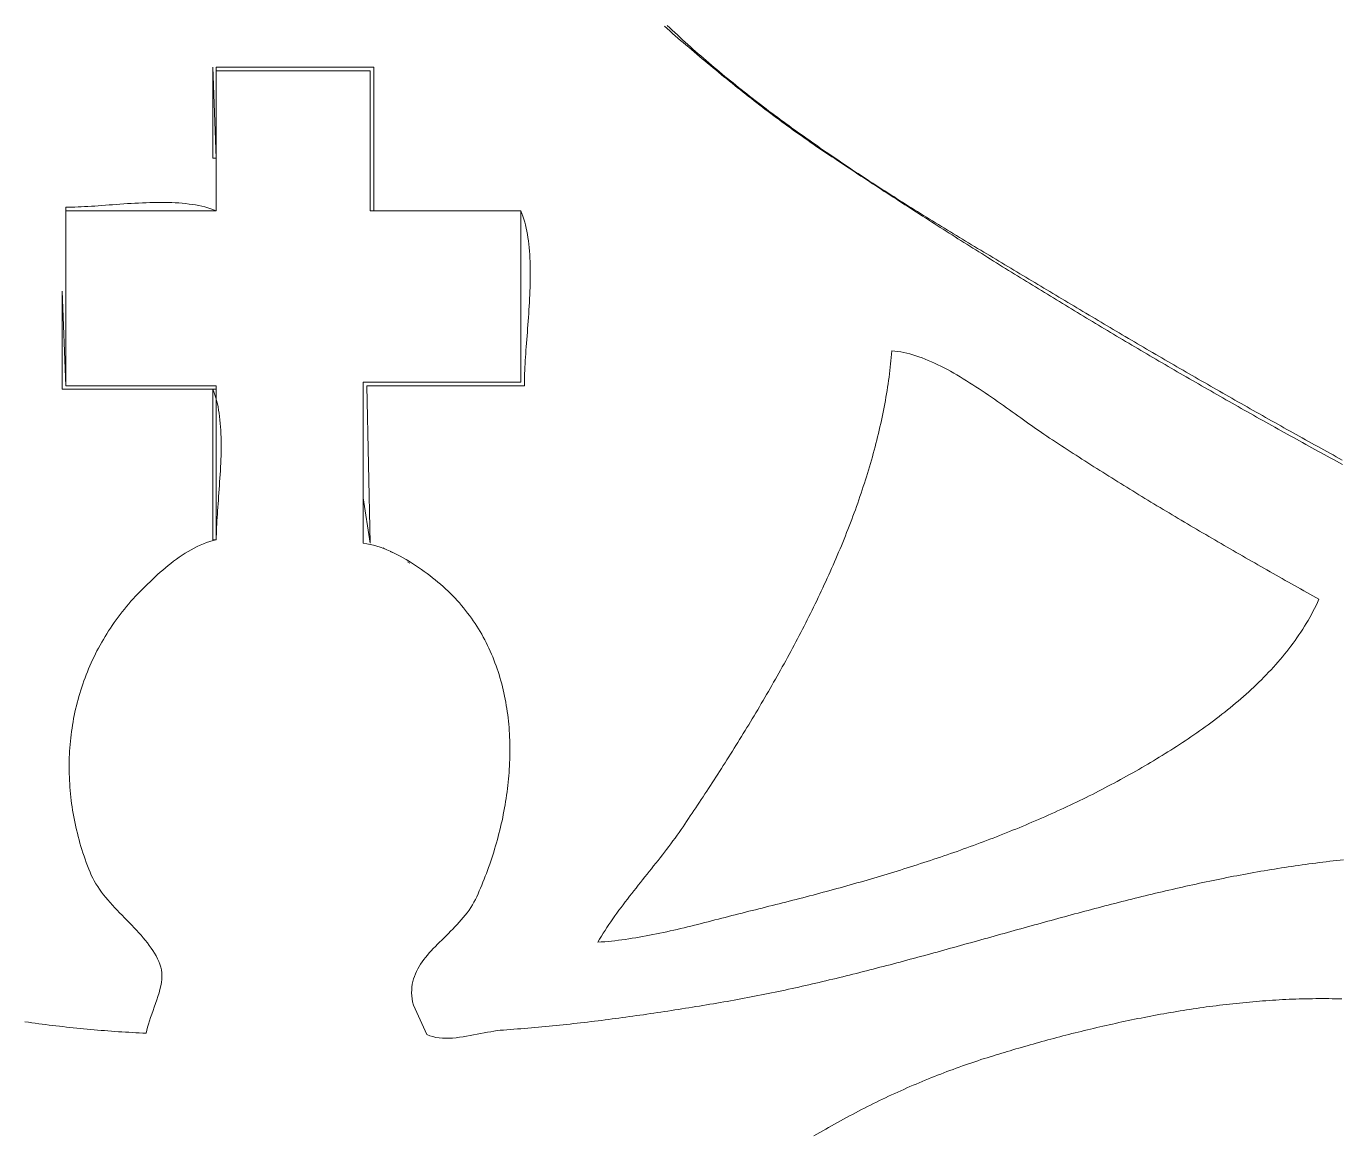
# Model space of a CAD drawing. Header units: inches. Extents: x 5.7 to 37.7, y 3.3 to 21.3.
# Drawn here: x 29.596 to 30.248, y 16.236 to 16.786 of the extents above; entities that cross this region are included whole.
import ezdxf

# ---------------------------------------------------------------- set-up
doc = ezdxf.new("R2010")
doc.units = ezdxf.units.IN
doc.header["$MEASUREMENT"] = 0
doc.layers.add('LASER BLACK', color=7, linetype='Continuous', lineweight=0, true_color=0x000000)

msp = doc.modelspace()

# ---------------------------------------------------------------- linework, layer by layer
at = {"layer": 'LASER BLACK', "linetype": 'Continuous'}
msp.add_line((29.78762, 16.30021), (29.79431, 16.28564), dxfattribs=at)
at = {"layer": 'LASER BLACK'}
for points in [[(29.91205, 16.78557), (29.91339, 16.7844), (29.91473, 16.78324), (29.91608, 16.78208), (29.91742, 16.78092), (29.91876, 16.77976), (29.9201, 16.77861), (29.92143, 16.77746), (29.92277, 16.77632), (29.92411, 16.77517), (29.92545, 16.77404), (29.92679, 16.7729), (29.92813, 16.77176), (29.92947, 16.77063), (29.93082, 16.76951), (29.93216, 16.76838), (29.9335, 16.76726), (29.93485, 16.76614), (29.93619, 16.76502), (29.93754, 16.76391), (29.93888, 16.7628), (29.94023, 16.7617), (29.94158, 16.76059), (29.94294, 16.75949), (29.94429, 16.75839), (29.94564, 16.7573), (29.947, 16.75621), (29.94836, 16.75512), (29.94972, 16.75403), (29.95109, 16.75295), (29.95245, 16.75187), (29.95382, 16.75079), (29.95519, 16.74972), (29.95657, 16.74865), (29.95794, 16.74758), (29.95932, 16.74651), (29.96071, 16.74545), (29.96209, 16.74439), (29.96348, 16.74334), (29.96488, 16.74229), (29.96627, 16.74124), (29.96767, 16.74019), (29.96908, 16.73915), (29.97048, 16.7381), (29.97189, 16.73707), (29.97331, 16.73603), (29.97473, 16.735), (29.97615, 16.73397), (29.97758, 16.73295), (29.97901, 16.73192), (29.98045, 16.7309), (29.98189, 16.72989), (29.98334, 16.72888), (29.98479, 16.72786), (29.98625, 16.72686), (29.98771, 16.72585), (29.98917, 16.72485), (29.99065, 16.72385), (29.99212, 16.72286), (29.99361, 16.72187), (29.99505, 16.72091), (29.99649, 16.71995), (29.99793, 16.71899), (29.99937, 16.71803), (30.00082, 16.71707), (30.00226, 16.71612), (30.00371, 16.71516), (30.00515, 16.71421), (30.0066, 16.71325), (30.00804, 16.7123), (30.00949, 16.71134), (30.01094, 16.71039), (30.01239, 16.70944), (30.01384, 16.70849), (30.01529, 16.70754), (30.01674, 16.70659), (30.01819, 16.70564), (30.01964, 16.70469), (30.02109, 16.70374), (30.02255, 16.70279), (30.024, 16.70185), (30.02545, 16.7009), (30.02691, 16.69996), (30.02836, 16.69901), (30.02982, 16.69807), (30.03128, 16.69712), (30.03274, 16.69618), (30.03419, 16.69524), (30.03565, 16.6943), (30.03711, 16.69336), (30.03857, 16.69242), (30.04003, 16.69148), (30.04149, 16.69054), (30.04296, 16.6896), (30.04442, 16.68867), (30.04588, 16.68773), (30.04735, 16.68679), (30.04881, 16.68586), (30.05028, 16.68492), (30.05174, 16.68399), (30.05321, 16.68306), (30.05467, 16.68213), (30.05614, 16.68119), (30.05761, 16.68026), (30.05908, 16.67933), (30.06055, 16.6784), (30.06202, 16.67748), (30.06349, 16.67655), (30.06496, 16.67562), (30.06643, 16.67469), (30.0679, 16.67377), (30.06938, 16.67284), (30.07085, 16.67192), (30.07232, 16.671), (30.0738, 16.67007), (30.07527, 16.66915), (30.07675, 16.66823), (30.07822, 16.66731), (30.0797, 16.66639), (30.08118, 16.66547), (30.08266, 16.66455), (30.08414, 16.66363), (30.08561, 16.66272), (30.08709, 16.6618), (30.08857, 16.66088), (30.09006, 16.65997), (30.09154, 16.65906), (30.09302, 16.65814), (30.0945, 16.65723), (30.09598, 16.65632), (30.09747, 16.65541), (30.09895, 16.6545), (30.10044, 16.65359), (30.10192, 16.65268), (30.10341, 16.65177), (30.10489, 16.65086), (30.10638, 16.64996), (30.10787, 16.64905), (30.10936, 16.64814), (30.11084, 16.64724), (30.11233, 16.64634), (30.11382, 16.64543), (30.11531, 16.64453), (30.1168, 16.64363), (30.11829, 16.64273), (30.11979, 16.64183), (30.12128, 16.64093), (30.12277, 16.64003), (30.12426, 16.63913), (30.12576, 16.63824), (30.12725, 16.63734), (30.12875, 16.63645), (30.13024, 16.63555), (30.13174, 16.63466), (30.13323, 16.63377), (30.13473, 16.63287), (30.13623, 16.63198), (30.13772, 16.63109), (30.13922, 16.6302), (30.14072, 16.62931), (30.14222, 16.62843), (30.14372, 16.62754), (30.14522, 16.62665), (30.14672, 16.62577), (30.14822, 16.62488), (30.14972, 16.624), (30.15123, 16.62311), (30.15273, 16.62223), (30.15423, 16.62135), (30.15574, 16.62047), (30.15724, 16.61959), (30.15874, 16.61871), (30.16025, 16.61783), (30.16175, 16.61695), (30.16326, 16.61607), (30.16477, 16.6152), (30.16627, 16.61432), (30.16778, 16.61345), (30.16929, 16.61257), (30.1708, 16.6117), (30.17231, 16.61083), (30.17381, 16.60996), (30.17532, 16.60909), (30.17683, 16.60822), (30.17834, 16.60735), (30.17986, 16.60648), (30.18137, 16.60561), (30.18288, 16.60475), (30.18439, 16.60388), (30.1859, 16.60302), (30.18742, 16.60215), (30.18893, 16.60129), (30.19045, 16.60043), (30.19196, 16.59956), (30.19347, 16.5987), (30.19499, 16.59784), (30.19651, 16.59698), (30.19802, 16.59613), (30.19954, 16.59527), (30.20106, 16.59441), (30.20257, 16.59356), (30.20409, 16.5927), (30.20561, 16.59185), (30.20713, 16.59099), (30.20865, 16.59014), (30.21017, 16.58929), (30.21169, 16.58844), (30.21321, 16.58759), (30.21473, 16.58674), (30.21625, 16.58589), (30.21777, 16.58505), (30.21929, 16.5842), (30.22082, 16.58335), (30.22234, 16.58251), (30.22386, 16.58167), (30.22539, 16.58082), (30.22691, 16.57998), (30.22843, 16.57914), (30.22996, 16.5783), (30.23148, 16.57746), (30.23301, 16.57662), (30.23454, 16.57578), (30.23606, 16.57495), (30.23759, 16.57411), (30.23912, 16.57328), (30.24064, 16.57244), (30.24217, 16.57161), (30.2437, 16.57078), (30.24523, 16.56994), (30.24676, 16.56911), (30.24829, 16.56828)], [(30.11507, 16.64691), (30.11359, 16.64779), (30.11211, 16.64868), (30.11062, 16.64957), (30.10914, 16.65046), (30.10765, 16.65135), (30.10616, 16.65224), (30.10468, 16.65313), (30.10319, 16.65402), (30.1017, 16.6549), (30.10021, 16.65579), (30.09872, 16.65668), (30.09723, 16.65757), (30.09574, 16.65846), (30.09425, 16.65935), (30.09275, 16.66024), (30.09126, 16.66113), (30.08977, 16.66202), (30.08827, 16.66291), (30.08678, 16.6638), (30.08529, 16.6647), (30.08379, 16.66559), (30.0823, 16.66648), (30.0808, 16.66738), (30.07931, 16.66827), (30.07781, 16.66916), (30.07632, 16.67006), (30.07483, 16.67096), (30.07333, 16.67185), (30.07184, 16.67275), (30.07034, 16.67365), (30.06885, 16.67455), (30.06735, 16.67545), (30.06586, 16.67635), (30.06436, 16.67725), (30.06287, 16.67815), (30.06138, 16.67905), (30.05988, 16.67996), (30.05839, 16.68086), (30.0569, 16.68177), (30.05541, 16.68268), (30.05392, 16.68359), (30.05243, 16.6845), (30.05094, 16.68541), (30.04945, 16.68632), (30.04796, 16.68724), (30.04647, 16.68815), (30.04498, 16.68907), (30.0435, 16.68999), (30.04201, 16.69091), (30.04052, 16.69183), (30.03904, 16.69275), (30.03756, 16.69367), (30.03607, 16.6946), (30.03459, 16.69552), (30.03311, 16.69645), (30.03163, 16.69738), (30.03015, 16.69831), (30.02868, 16.69925), (30.0272, 16.70018), (30.02573, 16.70112), (30.02425, 16.70206), (30.02278, 16.703), (30.02131, 16.70394), (30.01984, 16.70489), (30.01837, 16.70583), (30.0169, 16.70678), (30.01544, 16.70773), (30.01397, 16.70869), (30.01251, 16.70964), (30.01105, 16.7106), (30.00959, 16.71156), (30.00813, 16.71252), (30.00667, 16.71348), (30.00522, 16.71445), (30.00376, 16.71541), (30.00231, 16.71638), (30.00086, 16.71736), (29.99942, 16.71833), (29.99797, 16.71931), (29.99653, 16.72029), (29.99508, 16.72127), (29.99364, 16.72226), (29.99221, 16.72324), (29.99077, 16.72423), (29.98934, 16.72522), (29.9879, 16.72622), (29.98647, 16.72722), (29.98505, 16.72822), (29.98362, 16.72922), (29.9822, 16.73023), (29.98078, 16.73124), (29.97936, 16.73225), (29.97794, 16.73326), (29.97653, 16.73428), (29.97512, 16.7353), (29.97371, 16.73632), (29.9723, 16.73735), (29.9709, 16.73838), (29.9695, 16.73941), (29.9681, 16.74045), (29.9667, 16.74149), (29.96531, 16.74253), (29.96392, 16.74357), (29.96253, 16.74462), (29.96115, 16.74567), (29.95977, 16.74673), (29.95839, 16.74779), (29.95701, 16.74885), (29.95564, 16.74992), (29.95427, 16.75098), (29.9529, 16.75206), (29.95154, 16.75313), (29.95018, 16.75421), (29.94882, 16.75529), (29.94746, 16.75638), (29.94611, 16.75747), (29.94476, 16.75856), (29.94342, 16.75966), (29.94208, 16.76076), (29.94074, 16.76187), (29.9394, 16.76298), (29.93807, 16.76409), (29.93674, 16.76521), (29.93542, 16.76633), (29.9341, 16.76745), (29.93278, 16.76858), (29.93146, 16.76971), (29.93015, 16.77085), (29.92885, 16.77199), (29.92754, 16.77313), (29.92624, 16.77428), (29.92495, 16.77544), (29.92366, 16.77659), (29.92237, 16.77775), (29.92109, 16.77892), (29.91981, 16.78009), (29.91853, 16.78126), (29.91726, 16.78244), (29.91599, 16.78361), (29.91472, 16.78477), (29.91344, 16.78593)], [(29.68821, 16.76525), (29.68821, 16.72013), (29.68995, 16.72013), (29.68821, 16.76525)], [(29.68995, 16.76525), (29.68995, 16.76351), (29.76629, 16.76351), (29.76629, 16.6941), (29.76803, 16.6941), (29.76803, 16.76525), (29.68995, 16.76525)], [(29.68995, 16.76351), (29.68995, 16.6941), (29.61533, 16.6941), (29.61533, 16.60734), (29.68995, 16.60734), (29.68995, 16.53099), (29.68831, 16.53058), (29.6867, 16.53011), (29.68511, 16.52957), (29.68353, 16.52897), (29.68198, 16.52832), (29.68044, 16.52761), (29.67892, 16.52685), (29.67742, 16.52604), (29.67594, 16.52519), (29.67447, 16.52429), (29.67302, 16.52336), (29.6716, 16.52239), (29.67019, 16.52138), (29.66879, 16.52035), (29.66742, 16.51929), (29.66607, 16.51821), (29.66473, 16.5171), (29.66341, 16.51598), (29.66211, 16.51484), (29.66083, 16.51369), (29.65956, 16.51253), (29.65831, 16.51136), (29.65709, 16.51019), (29.65587, 16.50902), (29.65468, 16.50786), (29.65351, 16.50669)], [(29.78762, 16.30021), (29.78726, 16.30181), (29.787, 16.30337), (29.78683, 16.30489), (29.78676, 16.30637), (29.78679, 16.30781), (29.7869, 16.30922), (29.78709, 16.31059), (29.78737, 16.31192), (29.78772, 16.31323), (29.78814, 16.31451), (29.78863, 16.31576), (29.78919, 16.31698), (29.78981, 16.31819), (29.79049, 16.31937), (29.79122, 16.32053), (29.792, 16.32167), (29.79282, 16.3228), (29.79369, 16.32391), (29.7946, 16.32501), (29.79554, 16.3261), (29.79652, 16.32719), (29.79752, 16.32826), (29.79855, 16.32933), (29.7996, 16.3304), (29.80066, 16.33147), (29.80174, 16.33254), (29.80283, 16.33361), (29.80392, 16.33468), (29.80501, 16.33576), (29.8061, 16.33685), (29.80719, 16.33795), (29.80826, 16.33906), (29.80932, 16.34019), (29.81037, 16.34133), (29.81139, 16.34249), (29.81239, 16.34366), (29.81337, 16.34486), (29.81431, 16.34608), (29.81521, 16.34733), (29.81608, 16.3486), (29.8169, 16.34991), (29.81767, 16.35124), (29.8184, 16.3526), (29.81907, 16.354), (29.8197, 16.35542), (29.82033, 16.35685), (29.82094, 16.35828), (29.82155, 16.35973), (29.82214, 16.36118), (29.82272, 16.36264), (29.8233, 16.36411), (29.82386, 16.36559), (29.82441, 16.36707), (29.82495, 16.36857), (29.82547, 16.37007), (29.82599, 16.37157), (29.82649, 16.37308), (29.82699, 16.3746), (29.82747, 16.37613), (29.82793, 16.37766), (29.82839, 16.3792), (29.82883, 16.38074), (29.82926, 16.38229), (29.82968, 16.38384), (29.83008, 16.3854), (29.83047, 16.38696), (29.83085, 16.38853), (29.83121, 16.3901), (29.83157, 16.39168), (29.8319, 16.39325), (29.83222, 16.39483), (29.83253, 16.39642), (29.83283, 16.39801), (29.83311, 16.3996), (29.83337, 16.40119), (29.83362, 16.40278), (29.83385, 16.40438), (29.83407, 16.40598), (29.83428, 16.40758), (29.83447, 16.40918), (29.83464, 16.41078), (29.8348, 16.41238), (29.83494, 16.41398), (29.83507, 16.41559), (29.83518, 16.41719), (29.83527, 16.41879), (29.83535, 16.4204), (29.83541, 16.422), (29.83545, 16.4236), (29.83547, 16.4252), (29.83548, 16.4268), (29.83547, 16.42839), (29.83545, 16.42999), (29.8354, 16.43158), (29.83534, 16.43317), (29.83526, 16.43476), (29.83516, 16.43634), (29.83505, 16.43792), (29.83491, 16.4395), (29.83476, 16.44108), (29.83459, 16.44265), (29.8344, 16.44421), (29.83419, 16.44578), (29.83396, 16.44734), (29.83371, 16.44889), (29.83344, 16.45044), (29.83315, 16.45198), (29.83284, 16.45352), (29.83252, 16.45505), (29.83217, 16.45658), (29.8318, 16.4581), (29.83141, 16.45961), (29.831, 16.46112), (29.83057, 16.46262), (29.83012, 16.46411), (29.82964, 16.46559), (29.82915, 16.46707), (29.82863, 16.46854), (29.82809, 16.47), (29.82754, 16.47146), (29.82695, 16.4729), (29.82635, 16.47434), (29.82572, 16.47577), (29.82508, 16.47718), (29.82441, 16.47859), (29.82371, 16.47999), (29.823, 16.48138), (29.82226, 16.48276), (29.82149, 16.48413), (29.82071, 16.48548), (29.8199, 16.48683), (29.81906, 16.48816), (29.8182, 16.48949), (29.81732, 16.4908), (29.81642, 16.4921), (29.81549, 16.49339), (29.81453, 16.49467), (29.81355, 16.49593), (29.81255, 16.49718), (29.81152, 16.49842), (29.81047, 16.49964), (29.80939, 16.50085), (29.80828, 16.50205), (29.80715, 16.50323), (29.80599, 16.5044), (29.80481, 16.50555), (29.8036, 16.50669), (29.80237, 16.50782), (29.80111, 16.50893), (29.79982, 16.51002), (29.7985, 16.5111), (29.79716, 16.51216), (29.79579, 16.51321), (29.79442, 16.51423), (29.79302, 16.51525), (29.7916, 16.51626), (29.79015, 16.51727), (29.78868, 16.51826), (29.78719, 16.51924), (29.78567, 16.52019), (29.78414, 16.52113), (29.78258, 16.52203), (29.78101, 16.5229), (29.77942, 16.52374), (29.77781, 16.52453), (29.77619, 16.52529), (29.77456, 16.52599), (29.77291, 16.52664), (29.77125, 16.52724), (29.76958, 16.52778), (29.76791, 16.52825), (29.76622, 16.52866), (29.76452, 16.529), (29.76282, 16.52926), (29.76282, 16.60908), (29.84091, 16.60908), (29.84091, 16.6941), (29.76629, 16.6941), (29.76629, 16.76351), (29.68995, 16.76351)], [(29.61533, 16.69584), (29.61533, 16.6941), (29.68995, 16.6941), (29.68859, 16.69464), (29.6872, 16.69513), (29.68577, 16.69558), (29.68429, 16.69599), (29.68278, 16.69635), (29.68124, 16.69668), (29.67966, 16.69698), (29.67805, 16.69724), (29.67641, 16.69746), (29.67474, 16.69766), (29.67305, 16.69782), (29.67133, 16.69796), (29.6696, 16.69806), (29.66784, 16.69815), (29.66606, 16.6982), (29.66427, 16.69824), (29.66246, 16.69825), (29.66064, 16.69824), (29.65881, 16.69821), (29.65698, 16.69817), (29.65513, 16.69811), (29.65328, 16.69804), (29.65143, 16.69795), (29.64958, 16.69785), (29.64773, 16.69774), (29.64588, 16.69763), (29.64404, 16.69751), (29.6422, 16.69738), (29.64038, 16.69725), (29.63856, 16.69712), (29.63676, 16.69698), (29.63497, 16.69685), (29.63319, 16.69672), (29.63144, 16.69659), (29.62971, 16.69647), (29.628, 16.69635), (29.62631, 16.69624), (29.62465, 16.69614), (29.62301, 16.69606), (29.62141, 16.69598), (29.61984, 16.69592), (29.6183, 16.69588), (29.6168, 16.69585), (29.61533, 16.69584)], [(29.84091, 16.6941), (29.84091, 16.60908), (29.76282, 16.60908), (29.76282, 16.55182), (29.76629, 16.52926), (29.76456, 16.60734), (29.84264, 16.60734), (29.84265, 16.60879), (29.84268, 16.61028), (29.84272, 16.6118), (29.84277, 16.61335), (29.84284, 16.61493), (29.84292, 16.61654), (29.84301, 16.61818), (29.84311, 16.61984), (29.84322, 16.62153), (29.84334, 16.62324), (29.84346, 16.62497), (29.84359, 16.62671), (29.84373, 16.62848), (29.84386, 16.63027), (29.844, 16.63206), (29.84414, 16.63388), (29.84428, 16.6357), (29.84442, 16.63754), (29.84455, 16.63938), (29.84468, 16.64123), (29.84481, 16.64309), (29.84493, 16.64495), (29.84505, 16.64681), (29.84515, 16.64868), (29.84525, 16.65054), (29.84534, 16.65241), (29.84541, 16.65427), (29.84548, 16.65613), (29.84553, 16.65798), (29.84556, 16.65982), (29.84558, 16.66165), (29.84558, 16.66348), (29.84556, 16.66529), (29.84553, 16.66709), (29.84547, 16.66887), (29.8454, 16.67063), (29.8453, 16.67238), (29.84517, 16.67411), (29.84503, 16.67582), (29.84485, 16.6775), (29.84465, 16.67916), (29.84442, 16.6808), (29.84416, 16.6824), (29.84387, 16.68398), (29.84355, 16.68553), (29.8432, 16.68705), (29.84281, 16.68853), (29.84239, 16.68998), (29.84194, 16.69139), (29.84144, 16.69277), (29.84091, 16.6941)], [(29.6136, 16.65419), (29.6136, 16.60561), (29.68995, 16.60561), (29.68995, 16.60734), (29.61533, 16.60734), (29.6136, 16.65419)], [(30.24812, 16.5705), (30.24659, 16.57134), (30.24507, 16.57217), (30.24354, 16.57302), (30.24201, 16.57386), (30.24049, 16.5747), (30.23896, 16.57554), (30.23744, 16.57638), (30.23591, 16.57723), (30.23439, 16.57807), (30.23286, 16.57892), (30.23134, 16.57976), (30.22981, 16.58061), (30.22829, 16.58145), (30.22677, 16.5823), (30.22525, 16.58315), (30.22372, 16.584), (30.2222, 16.58485), (30.22068, 16.5857), (30.21916, 16.58655), (30.21764, 16.5874), (30.21612, 16.58826), (30.2146, 16.58911), (30.21308, 16.58996), (30.21156, 16.59082), (30.21004, 16.59167), (30.20852, 16.59253), (30.20701, 16.59338), (30.20549, 16.59424), (30.20397, 16.5951), (30.20245, 16.59596), (30.20094, 16.59682), (30.19942, 16.59768), (30.19791, 16.59854), (30.19639, 16.5994), (30.19488, 16.60026), (30.19336, 16.60112), (30.19185, 16.60199), (30.19033, 16.60285), (30.18882, 16.60371), (30.1873, 16.60458), (30.18579, 16.60545), (30.18428, 16.60631), (30.18277, 16.60718), (30.18125, 16.60805), (30.17974, 16.60892), (30.17823, 16.60979), (30.17672, 16.61066), (30.17521, 16.61153), (30.1737, 16.6124), (30.17219, 16.61327), (30.17068, 16.61414), (30.16917, 16.61502), (30.16766, 16.61589), (30.16615, 16.61676), (30.16465, 16.61764), (30.16314, 16.61852), (30.16163, 16.61939), (30.16012, 16.62027), (30.15862, 16.62115), (30.15711, 16.62203), (30.1556, 16.62291), (30.1541, 16.62379), (30.15259, 16.62467), (30.15109, 16.62555), (30.14958, 16.62643), (30.14808, 16.62731), (30.14658, 16.6282), (30.14507, 16.62908), (30.14357, 16.62997), (30.14207, 16.63085), (30.14056, 16.63174), (30.13906, 16.63262), (30.13756, 16.63351), (30.13606, 16.6344), (30.13456, 16.63529), (30.13306, 16.63618), (30.13155, 16.63707), (30.13005, 16.63796), (30.12855, 16.63885), (30.12706, 16.63974), (30.12556, 16.64064), (30.12406, 16.64153), (30.12256, 16.64242), (30.12106, 16.64332), (30.11956, 16.64421), (30.11807, 16.64511), (30.11657, 16.64601), (30.11507, 16.64691)], [(30.02484, 16.62469), (30.0247, 16.62306), (30.02456, 16.62142), (30.0244, 16.61978), (30.02423, 16.61814), (30.02404, 16.6165), (30.02385, 16.61485), (30.02365, 16.61321), (30.02343, 16.61157), (30.0232, 16.60993), (30.02297, 16.60828), (30.02272, 16.60664), (30.02246, 16.605), (30.02219, 16.60335), (30.02191, 16.60171), (30.02162, 16.60006), (30.02132, 16.59842), (30.02101, 16.59677), (30.02068, 16.59513), (30.02035, 16.59348), (30.02001, 16.59184), (30.01966, 16.59019), (30.0193, 16.58855), (30.01893, 16.5869), (30.01855, 16.58526), (30.01816, 16.58361), (30.01776, 16.58197), (30.01735, 16.58032), (30.01693, 16.57868), (30.0165, 16.57703), (30.01606, 16.57539), (30.01562, 16.57375), (30.01516, 16.5721), (30.0147, 16.57046), (30.01422, 16.56882), (30.01374, 16.56718), (30.01325, 16.56554), (30.01275, 16.5639), (30.01225, 16.56226), (30.01173, 16.56062), (30.01121, 16.55898), (30.01067, 16.55734), (30.01013, 16.55571), (30.00959, 16.55407), (30.00903, 16.55243), (30.00847, 16.5508), (30.0079, 16.54917), (30.00732, 16.54754), (30.00673, 16.5459), (30.00613, 16.54427), (30.00553, 16.54264), (30.00492, 16.54102), (30.00431, 16.53939), (30.00368, 16.53776), (30.00305, 16.53614), (30.00242, 16.53452), (30.00177, 16.53289), (30.00112, 16.53127), (30.00046, 16.52965), (29.9998, 16.52804), (29.99913, 16.52642), (29.99845, 16.5248), (29.99777, 16.52319), (29.99708, 16.52158), (29.99638, 16.51997), (29.99568, 16.51836), (29.99497, 16.51675), (29.99426, 16.51515), (29.99354, 16.51354), (29.99281, 16.51194), (29.99208, 16.51034), (29.99135, 16.50874), (29.9906, 16.50715), (29.98986, 16.50555), (29.9891, 16.50396), (29.98834, 16.50237), (29.98758, 16.50078), (29.98681, 16.49919), (29.98604, 16.49761), (29.98526, 16.49603), (29.98448, 16.49444), (29.98369, 16.49287), (29.9829, 16.49129), (29.9821, 16.48972), (29.9813, 16.48815), (29.9805, 16.48658), (29.97969, 16.48501), (29.97888, 16.48345), (29.97806, 16.48188), (29.97724, 16.48033), (29.97641, 16.47877), (29.97558, 16.47721), (29.97475, 16.47566), (29.97391, 16.47411), (29.97307, 16.47257), (29.97223, 16.47102), (29.97138, 16.46948), (29.97053, 16.46795), (29.96968, 16.46641), (29.96882, 16.46488), (29.96796, 16.46335), (29.9671, 16.46182), (29.96623, 16.4603), (29.96537, 16.45878), (29.9645, 16.45726), (29.96362, 16.45575), (29.96275, 16.45424), (29.96187, 16.45273), (29.96099, 16.45122), (29.96011, 16.44972), (29.95922, 16.44822), (29.95833, 16.44673), (29.95744, 16.44523), (29.95655, 16.44375), (29.95566, 16.44226), (29.95477, 16.44078), (29.95387, 16.4393), (29.95298, 16.43783), (29.95208, 16.43636), (29.95118, 16.43489), (29.95028, 16.43342), (29.94937, 16.43196), (29.94847, 16.43051), (29.94756, 16.42905), (29.94666, 16.4276), (29.94575, 16.42616), (29.94485, 16.42472), (29.94394, 16.42328), (29.94303, 16.42185), (29.94212, 16.42042), (29.94121, 16.41899), (29.9403, 16.41757), (29.9394, 16.41615), (29.93849, 16.41474), (29.93758, 16.41333), (29.93667, 16.41192), (29.93576, 16.41052), (29.93485, 16.40913), (29.93394, 16.40773), (29.93303, 16.40634), (29.93212, 16.40496), (29.93122, 16.40358), (29.93031, 16.40221), (29.9294, 16.40084), (29.9285, 16.39947), (29.92759, 16.39811), (29.92669, 16.39675), (29.92579, 16.3954), (29.92489, 16.39405), (29.92399, 16.39271), (29.92309, 16.39137), (29.9222, 16.39003), (29.9213, 16.38871), (29.92033, 16.38728), (29.91935, 16.38586), (29.91835, 16.38445), (29.91734, 16.38305), (29.91632, 16.38165), (29.91528, 16.38025), (29.91424, 16.37887), (29.91319, 16.37748), (29.91213, 16.3761), (29.91106, 16.37472), (29.90999, 16.37335), (29.90891, 16.37198), (29.90783, 16.37061), (29.90674, 16.36924), (29.90565, 16.36788), (29.90456, 16.36651), (29.90347, 16.36515), (29.90237, 16.36379), (29.90128, 16.36242), (29.90019, 16.36106), (29.8991, 16.35969), (29.89801, 16.35832), (29.89693, 16.35695), (29.89585, 16.35558), (29.89478, 16.35421), (29.89371, 16.35283), (29.89265, 16.35145), (29.8916, 16.35006), (29.89056, 16.34867), (29.88953, 16.34727), (29.88851, 16.34587), (29.8875, 16.34446), (29.8865, 16.34305), (29.88552, 16.34163), (29.88455, 16.3402), (29.8836, 16.33876), (29.88266, 16.33731), (29.88174, 16.33586), (29.88083, 16.3344), (29.87995, 16.33293), (29.87908, 16.33144), (29.88078, 16.33156), (29.88248, 16.3317), (29.88418, 16.33185), (29.88588, 16.33202), (29.88758, 16.33221), (29.88929, 16.33241), (29.891, 16.33263), (29.8927, 16.33286), (29.89442, 16.33311), (29.89613, 16.33337), (29.89784, 16.33365), (29.89955, 16.33394), (29.90127, 16.33424), (29.90298, 16.33455), (29.9047, 16.33488), (29.90641, 16.33521), (29.90813, 16.33556), (29.90984, 16.33591), (29.91156, 16.33627), (29.91327, 16.33665), (29.91499, 16.33703), (29.9167, 16.33742), (29.91841, 16.33781), (29.92012, 16.33821), (29.92183, 16.33862), (29.92354, 16.33903), (29.92525, 16.33945), (29.92696, 16.33987), (29.92866, 16.3403), (29.93036, 16.34073), (29.93206, 16.34116), (29.93376, 16.34159), (29.93545, 16.34202), (29.93714, 16.34246), (29.93883, 16.3429), (29.94052, 16.34333), (29.9422, 16.34377), (29.94388, 16.3442), (29.94555, 16.34464), (29.94722, 16.34507), (29.94889, 16.34549), (29.95056, 16.34592), (29.95222, 16.34634), (29.95387, 16.34676), (29.95552, 16.34717), (29.95717, 16.34757), (29.95885, 16.34799), (29.96054, 16.3484), (29.96222, 16.34882), (29.9639, 16.34924), (29.96559, 16.34966), (29.96727, 16.35008), (29.96895, 16.3505), (29.97064, 16.35093), (29.97232, 16.35136), (29.974, 16.35178), (29.97568, 16.35221), (29.97736, 16.35265), (29.97904, 16.35308), (29.98072, 16.35352), (29.9824, 16.35396), (29.98408, 16.3544), (29.98576, 16.35484), (29.98744, 16.35529), (29.98912, 16.35573), (29.99079, 16.35618), (29.99247, 16.35663), (29.99415, 16.35709), (29.99582, 16.35755), (29.99749, 16.358), (29.99917, 16.35847), (30.00084, 16.35893), (30.00251, 16.3594), (30.00418, 16.35987), (30.00586, 16.36034), (30.00752, 16.36081), (30.00919, 16.36129), (30.01086, 16.36177), (30.01253, 16.36225), (30.0142, 16.36274), (30.01586, 16.36323), (30.01752, 16.36372), (30.01919, 16.36421), (30.02085, 16.36471), (30.02251, 16.36521), (30.02417, 16.36571), (30.02583, 16.36622), (30.02749, 16.36673), (30.02915, 16.36724), (30.0308, 16.36776), (30.03246, 16.36828), (30.03411, 16.3688), (30.03576, 16.36933), (30.03742, 16.36986), (30.03907, 16.37039), (30.04072, 16.37093), (30.04236, 16.37147), (30.04401, 16.37202), (30.04565, 16.37256), (30.0473, 16.37312), (30.04894, 16.37367), (30.05058, 16.37423), (30.05222, 16.37479), (30.05386, 16.37536), (30.0555, 16.37593), (30.05713, 16.3765), (30.05877, 16.37708), (30.0604, 16.37767), (30.06203, 16.37825), (30.06366, 16.37884), (30.06529, 16.37944), (30.06691, 16.38004), (30.06854, 16.38064), (30.07016, 16.38125), (30.07178, 16.38186), (30.0734, 16.38248), (30.07502, 16.3831), (30.07664, 16.38372), (30.07825, 16.38435), (30.07986, 16.38499), (30.08147, 16.38563), (30.08308, 16.38627), (30.08469, 16.38692), (30.0863, 16.38757), (30.0879, 16.38823), (30.0895, 16.38889), (30.0911, 16.38956), (30.0927, 16.39023), (30.09429, 16.39091), (30.09589, 16.39159), (30.09748, 16.39228), (30.09907, 16.39297), (30.10066, 16.39367), (30.10224, 16.39437), (30.10383, 16.39508), (30.10541, 16.39579), (30.10699, 16.39651), (30.10857, 16.39723), (30.11014, 16.39796), (30.11172, 16.39869), (30.11329, 16.39943), (30.11485, 16.40018), (30.11642, 16.40093), (30.11799, 16.40168), (30.11955, 16.40245), (30.12111, 16.40321), (30.12266, 16.40399), (30.12422, 16.40476), (30.12577, 16.40555), (30.12732, 16.40634), (30.12887, 16.40714), (30.13041, 16.40794), (30.13196, 16.40874), (30.1335, 16.40956), (30.13503, 16.41038), (30.13657, 16.4112), (30.1381, 16.41204), (30.13963, 16.41287), (30.14116, 16.41372), (30.14269, 16.41457), (30.14421, 16.41543), (30.14573, 16.41629), (30.14724, 16.41716), (30.14876, 16.41803), (30.15027, 16.41892), (30.15169, 16.41975), (30.15311, 16.42059), (30.15453, 16.42144), (30.15595, 16.4223), (30.15738, 16.42317), (30.15881, 16.42404), (30.16024, 16.42493), (30.16167, 16.42582), (30.1631, 16.42672), (30.16453, 16.42763), (30.16596, 16.42854), (30.16739, 16.42947), (30.16882, 16.43041), (30.17025, 16.43135), (30.17167, 16.4323), (30.17309, 16.43326), (30.17451, 16.43423), (30.17593, 16.43521), (30.17734, 16.4362), (30.17875, 16.4372), (30.18016, 16.4382), (30.18156, 16.43922), (30.18295, 16.44024), (30.18434, 16.44128), (30.18573, 16.44232), (30.18711, 16.44338), (30.18848, 16.44444), (30.18984, 16.44551), (30.1912, 16.44659), (30.19255, 16.44769), (30.19389, 16.44879), (30.19522, 16.4499), (30.19655, 16.45102), (30.19786, 16.45215), (30.19917, 16.45329), (30.20046, 16.45444), (30.20175, 16.4556), (30.20302, 16.45677), (30.20429, 16.45796), (30.20554, 16.45915), (30.20678, 16.46035), (30.20801, 16.46156), (30.20922, 16.46279), (30.21042, 16.46402), (30.21161, 16.46526), (30.21279, 16.46652), (30.21395, 16.46778), (30.21509, 16.46906), (30.21622, 16.47035), (30.21734, 16.47164), (30.21844, 16.47295), (30.21952, 16.47427), (30.22059, 16.4756), (30.22164, 16.47694), (30.22267, 16.47829), (30.22369, 16.47966), (30.22469, 16.48103), (30.22566, 16.48242), (30.22662, 16.48382), (30.22756, 16.48523), (30.22849, 16.48665), (30.22939, 16.48808), (30.23027, 16.48952), (30.23113, 16.49098), (30.23197, 16.49244), (30.23278, 16.49392), (30.23358, 16.49541), (30.23435, 16.49692), (30.2351, 16.49843), (30.23583, 16.49996), (30.23654, 16.50149), (30.23502, 16.50234), (30.23351, 16.50319), (30.232, 16.50403), (30.23048, 16.50488), (30.22897, 16.50573), (30.22745, 16.50658), (30.22594, 16.50744), (30.22442, 16.50829), (30.22291, 16.50914), (30.22139, 16.51), (30.21987, 16.51086), (30.21836, 16.51171), (30.21684, 16.51257), (30.21532, 16.51343), (30.2138, 16.51429), (30.21228, 16.51515), (30.21077, 16.51602), (30.20925, 16.51688), (30.20773, 16.51775), (30.20621, 16.51861), (30.20469, 16.51948), (30.20317, 16.52035), (30.20165, 16.52122), (30.20013, 16.52209), (30.19861, 16.52296), (30.1971, 16.52384), (30.19558, 16.52471), (30.19406, 16.52559), (30.19254, 16.52646), (30.19102, 16.52734), (30.1895, 16.52822), (30.18799, 16.5291), (30.18647, 16.52998), (30.18495, 16.53087), (30.18344, 16.53175), (30.18192, 16.53263), (30.18041, 16.53352), (30.17889, 16.53441), (30.17738, 16.5353), (30.17586, 16.53619), (30.17435, 16.53708), (30.17284, 16.53797), (30.17133, 16.53887), (30.16982, 16.53976), (30.16831, 16.54066), (30.1668, 16.54156), (30.16529, 16.54245), (30.16378, 16.54335), (30.16227, 16.54426), (30.16077, 16.54516), (30.15926, 16.54606), (30.15776, 16.54697), (30.15625, 16.54788), (30.15475, 16.54878), (30.15325, 16.54969), (30.15175, 16.5506), (30.15025, 16.55151), (30.14875, 16.55243), (30.14725, 16.55334), (30.14576, 16.55426), (30.14426, 16.55518), (30.14277, 16.55609), (30.14128, 16.55701), (30.13979, 16.55794), (30.1383, 16.55886), (30.13681, 16.55978), (30.13533, 16.56071), (30.13384, 16.56163), (30.13236, 16.56256), (30.13088, 16.56349), (30.12939, 16.56442), (30.12792, 16.56535), (30.12644, 16.56629), (30.12496, 16.56722), (30.12349, 16.56816), (30.12202, 16.5691), (30.12055, 16.57004), (30.11908, 16.57098), (30.11761, 16.57192), (30.11615, 16.57286), (30.11468, 16.57381), (30.11322, 16.57476), (30.11176, 16.5757), (30.11031, 16.57665), (30.10885, 16.5776), (30.1074, 16.57856), (30.10595, 16.57951), (30.1045, 16.58046), (30.10305, 16.58142), (30.10161, 16.58238), (30.10017, 16.58334)], [(30.10017, 16.58334), (30.09898, 16.58413), (30.09777, 16.58496), (30.09654, 16.58581), (30.09529, 16.58668), (30.09401, 16.58758), (30.09271, 16.5885), (30.09139, 16.58944), (30.09005, 16.5904), (30.08869, 16.59138), (30.08731, 16.59237), (30.08591, 16.59338), (30.0845, 16.59439), (30.08307, 16.59542), (30.08162, 16.59645), (30.08016, 16.59749), (30.07869, 16.59854), (30.0772, 16.59959), (30.0757, 16.60064), (30.07419, 16.60169), (30.07267, 16.60273), (30.07114, 16.60378), (30.0696, 16.60481), (30.06806, 16.60584), (30.0665, 16.60686), (30.06494, 16.60787), (30.06338, 16.60887), (30.06181, 16.60985), (30.06023, 16.61082), (30.05866, 16.61177), (30.05708, 16.6127), (30.0555, 16.61361), (30.05392, 16.6145), (30.05233, 16.61536), (30.05075, 16.61619), (30.04918, 16.617), (30.0476, 16.61778), (30.04603, 16.61852), (30.04446, 16.61923), (30.0429, 16.61991), (30.04134, 16.62055), (30.03979, 16.62116), (30.03825, 16.62172), (30.03671, 16.62224), (30.03519, 16.62272), (30.03367, 16.62315), (30.03217, 16.62353), (30.03068, 16.62387), (30.0292, 16.62416), (30.02773, 16.62439), (30.02628, 16.62457), (30.02484, 16.62469)], [(29.68821, 16.60561), (29.68821, 16.53099), (29.68995, 16.53099), (29.68995, 16.53246), (29.68998, 16.53396), (29.69003, 16.5355), (29.69009, 16.53707), (29.69016, 16.53867), (29.69025, 16.54031), (29.69035, 16.54197), (29.69046, 16.54366), (29.69057, 16.54537), (29.6907, 16.5471), (29.69082, 16.54886), (29.69095, 16.55063), (29.69109, 16.55242), (29.69122, 16.55422), (29.69136, 16.55604), (29.69149, 16.55787), (29.69161, 16.5597), (29.69174, 16.56154), (29.69185, 16.56339), (29.69196, 16.56524), (29.69206, 16.5671), (29.69214, 16.56895), (29.69222, 16.5708), (29.69228, 16.57264), (29.69232, 16.57448), (29.69235, 16.57631), (29.69235, 16.57812), (29.69234, 16.57993), (29.69231, 16.58172), (29.69225, 16.5835), (29.69217, 16.58526), (29.69206, 16.587), (29.69193, 16.58871), (29.69177, 16.59041), (29.69157, 16.59207), (29.69135, 16.59371), (29.69109, 16.59532), (29.69079, 16.5969), (29.69046, 16.59845), (29.69009, 16.59996), (29.68968, 16.60143), (29.68924, 16.60286), (29.68874, 16.60426), (29.68821, 16.60561)], [(29.77266, 16.52694), (29.77381, 16.52637), (29.77266, 16.52694)], [(29.77613, 16.52521), (29.77728, 16.52463), (29.77613, 16.52521)], [(29.7848, 16.52), (29.78596, 16.51943), (29.7848, 16.52)], [(29.65351, 16.50669), (29.65229, 16.50547), (29.6511, 16.50424), (29.64992, 16.50299), (29.64877, 16.50173), (29.64764, 16.50046), (29.64653, 16.49918), (29.64544, 16.49789), (29.64437, 16.49658), (29.64332, 16.49527), (29.64229, 16.49395), (29.64128, 16.49261), (29.64029, 16.49127), (29.63933, 16.48991), (29.63838, 16.48855), (29.63745, 16.48717), (29.63655, 16.48579), (29.63566, 16.48439), (29.6348, 16.48299), (29.63396, 16.48158), (29.63313, 16.48016), (29.63233, 16.47873), (29.63155, 16.47729), (29.63079, 16.47585), (29.63005, 16.47439), (29.62933, 16.47293), (29.62863, 16.47146), (29.62795, 16.46998), (29.62729, 16.4685), (29.62666, 16.467), (29.62604, 16.46551), (29.62544, 16.464), (29.62486, 16.46249), (29.62431, 16.46097), (29.62377, 16.45944), (29.62326, 16.45791), (29.62276, 16.45637), (29.62229, 16.45483), (29.62184, 16.45328), (29.6214, 16.45173), (29.62099, 16.45017), (29.6206, 16.4486), (29.62022, 16.44703), (29.61987, 16.44546), (29.61954, 16.44388), (29.61923, 16.44229), (29.61894, 16.4407), (29.61867, 16.43911), (29.61842, 16.43752), (29.61819, 16.43592), (29.61798, 16.43431), (29.61779, 16.43271), (29.61762, 16.4311), (29.61747, 16.42949), (29.61734, 16.42787), (29.61723, 16.42625), (29.61714, 16.42463), (29.61707, 16.42301), (29.61703, 16.42138), (29.617, 16.41976), (29.61699, 16.41813), (29.617, 16.4165), (29.61704, 16.41487), (29.61709, 16.41323), (29.61716, 16.4116), (29.61726, 16.40997), (29.61737, 16.40833), (29.6175, 16.40669), (29.61766, 16.40506), (29.61783, 16.40342), (29.61803, 16.40179), (29.61824, 16.40015), (29.61847, 16.39851), (29.61873, 16.39688), (29.619, 16.39524), (29.6193, 16.39361), (29.61961, 16.39198), (29.61994, 16.39035), (29.6203, 16.38872), (29.62067, 16.38709), (29.62107, 16.38546), (29.62148, 16.38384), (29.62192, 16.38222), (29.62237, 16.3806), (29.62284, 16.37898), (29.62334, 16.37736), (29.62385, 16.37575), (29.62439, 16.37414), (29.62494, 16.37254), (29.62551, 16.37093), (29.62611, 16.36933), (29.62672, 16.36774), (29.62735, 16.36615), (29.62799, 16.36468), (29.62869, 16.36323), (29.62946, 16.36181), (29.63028, 16.36041), (29.63116, 16.35903), (29.63209, 16.35767), (29.63306, 16.35632), (29.63408, 16.35499), (29.63514, 16.35368), (29.63623, 16.35238), (29.63734, 16.35109), (29.63849, 16.34982), (29.63965, 16.34855), (29.64083, 16.34729), (29.64203, 16.34604), (29.64323, 16.3448), (29.64443, 16.34356), (29.64564, 16.34232), (29.64684, 16.34108), (29.64803, 16.33985), (29.64921, 16.33861), (29.65037, 16.33738), (29.65151, 16.33614), (29.65262, 16.33489), (29.65371, 16.33364), (29.65476, 16.33239), (29.65577, 16.33112), (29.65674, 16.32985), (29.65766, 16.32856), (29.65853, 16.32726), (29.65935, 16.32595), (29.6601, 16.32462), (29.66079, 16.32328), (29.66142, 16.32192), (29.66197, 16.32054), (29.66245, 16.31914), (29.66279, 16.31772), (29.66298, 16.31622), (29.66302, 16.31468), (29.66294, 16.31308), (29.66273, 16.31143), (29.66242, 16.30975), (29.66203, 16.30804), (29.66156, 16.30631), (29.66102, 16.30456), (29.66045, 16.30281), (29.65984, 16.30105), (29.65921, 16.2993), (29.65858, 16.29756), (29.65796, 16.29584), (29.65736, 16.29414), (29.6568, 16.29248), (29.6563, 16.29087), (29.65586, 16.2893), (29.6555, 16.28778), (29.65524, 16.28633), (29.65351, 16.28641), (29.65178, 16.28649), (29.65005, 16.28658), (29.64832, 16.28667), (29.64659, 16.28677), (29.64486, 16.28687), (29.64313, 16.28698), (29.64141, 16.28709), (29.63968, 16.28721), (29.63796, 16.28734), (29.63623, 16.28746), (29.63451, 16.2876), (29.63279, 16.28774), (29.63107, 16.28788), (29.62934, 16.28803), (29.62763, 16.28818), (29.62591, 16.28834), (29.62419, 16.2885), (29.62247, 16.28867), (29.62075, 16.28885), (29.61904, 16.28902), (29.61732, 16.2892), (29.61561, 16.28939), (29.6139, 16.28958), (29.61219, 16.28978), (29.61047, 16.28998), (29.60876, 16.29018), (29.60705, 16.29039), (29.60534, 16.2906), (29.60363, 16.29082), (29.60193, 16.29104), (29.60022, 16.29127), (29.59851, 16.2915), (29.59681, 16.29173), (29.5951, 16.29197)], [(30.24874, 16.3723), (30.24702, 16.37212), (30.2453, 16.37193), (30.24358, 16.37174), (30.24186, 16.37155), (30.24014, 16.37135), (30.23843, 16.37114), (30.23671, 16.37093), (30.235, 16.37071), (30.23329, 16.37049), (30.23158, 16.37027), (30.22987, 16.37003), (30.22816, 16.3698), (30.22645, 16.36956), (30.22474, 16.36931), (30.22304, 16.36906), (30.22133, 16.3688), (30.21963, 16.36854), (30.21792, 16.36828), (30.21622, 16.36801), (30.21452, 16.36773), (30.21282, 16.36745), (30.21112, 16.36717), (30.20942, 16.36688), (30.20773, 16.36659), (30.20603, 16.3663), (30.20433, 16.36599), (30.20264, 16.36569), (30.20095, 16.36538), (30.19925, 16.36507), (30.19756, 16.36475), (30.19587, 16.36443), (30.19418, 16.36411), (30.19249, 16.36378), (30.1908, 16.36345), (30.18911, 16.36311), (30.18742, 16.36277), (30.18574, 16.36243), (30.18405, 16.36208), (30.18237, 16.36173), (30.18068, 16.36138), (30.179, 16.36102), (30.17732, 16.36066), (30.17563, 16.36029), (30.17395, 16.35993), (30.17227, 16.35956), (30.17059, 16.35918), (30.16891, 16.35881), (30.16723, 16.35843), (30.16555, 16.35804), (30.16388, 16.35766), (30.1622, 16.35727), (30.16052, 16.35688), (30.15885, 16.35648), (30.15717, 16.35609), (30.1555, 16.35569), (30.15382, 16.35529), (30.15215, 16.35488), (30.15047, 16.35447), (30.1488, 16.35406), (30.14713, 16.35365), (30.14546, 16.35324), (30.14379, 16.35282), (30.14212, 16.3524), (30.14045, 16.35198), (30.13878, 16.35156), (30.13711, 16.35113), (30.13544, 16.35071), (30.13377, 16.35028), (30.1321, 16.34985), (30.13043, 16.34941), (30.12876, 16.34898), (30.1271, 16.34854), (30.12543, 16.3481), (30.12376, 16.34766), (30.1221, 16.34722), (30.12043, 16.34678), (30.11876, 16.34633), (30.1171, 16.34589), (30.11543, 16.34544), (30.11377, 16.34499), (30.1121, 16.34454), (30.11044, 16.34409), (30.10878, 16.34364), (30.10711, 16.34319), (30.10545, 16.34273), (30.10378, 16.34228), (30.10212, 16.34182), (30.10046, 16.34136), (30.0988, 16.34091), (30.09713, 16.34045), (30.09547, 16.33999), (30.09381, 16.33953), (30.09214, 16.33907), (30.09048, 16.33861), (30.08882, 16.33814), (30.08716, 16.33768), (30.08549, 16.33722), (30.08383, 16.33676), (30.08217, 16.33629), (30.08051, 16.33583), (30.07885, 16.33536), (30.07718, 16.3349), (30.07552, 16.33444), (30.07386, 16.33397), (30.0722, 16.33351), (30.07054, 16.33304), (30.06887, 16.33258), (30.06721, 16.33212), (30.06555, 16.33165), (30.06389, 16.33119), (30.06222, 16.33073), (30.06056, 16.33027), (30.0589, 16.3298), (30.05723, 16.32934), (30.05557, 16.32888), (30.05391, 16.32842), (30.05224, 16.32796), (30.05058, 16.3275), (30.04892, 16.32705), (30.04725, 16.32659), (30.04559, 16.32613), (30.04392, 16.32568), (30.04226, 16.32522), (30.04059, 16.32477), (30.03893, 16.32432), (30.03726, 16.32387), (30.0356, 16.32342), (30.03393, 16.32297), (30.03226, 16.32252), (30.0306, 16.32207), (30.02893, 16.32163), (30.02726, 16.32119), (30.02559, 16.32074), (30.02393, 16.3203), (30.02226, 16.31987), (30.02059, 16.31943), (30.01892, 16.319), (30.01725, 16.31856), (30.01558, 16.31813), (30.01391, 16.3177), (30.01224, 16.31727), (30.01057, 16.31685), (30.00889, 16.31643), (30.00722, 16.316), (30.00555, 16.31559), (30.00387, 16.31517), (30.0022, 16.31475), (30.00053, 16.31434), (29.99885, 16.31393), (29.99717, 16.31353), (29.9955, 16.31312), (29.99382, 16.31272), (29.99214, 16.31232), (29.99047, 16.31192), (29.98879, 16.31153), (29.98711, 16.31114), (29.98543, 16.31075), (29.98375, 16.31036), (29.98207, 16.30998), (29.98038, 16.3096), (29.9787, 16.30922), (29.97702, 16.30885), (29.97533, 16.30848), (29.97365, 16.30811), (29.97196, 16.30775), (29.97028, 16.30739), (29.96859, 16.30703), (29.9669, 16.30667), (29.96521, 16.30632), (29.96352, 16.30598), (29.96183, 16.30563), (29.96014, 16.30529), (29.95845, 16.30496), (29.95676, 16.30462), (29.95506, 16.3043), (29.95337, 16.30397), (29.95167, 16.30365), (29.94998, 16.30333), (29.94828, 16.30302), (29.94658, 16.30271), (29.94488, 16.30241), (29.94319, 16.3021), (29.94148, 16.30181), (29.93978, 16.30152), (29.93808, 16.30123), (29.93635, 16.30094), (29.93461, 16.30065), (29.93288, 16.30036), (29.93114, 16.30008), (29.92941, 16.29979), (29.92768, 16.29951), (29.92594, 16.29923), (29.92421, 16.29895), (29.92248, 16.29868), (29.92074, 16.2984), (29.91901, 16.29813), (29.91728, 16.29786), (29.91555, 16.29759), (29.91382, 16.29732), (29.91208, 16.29706), (29.91035, 16.2968), (29.90862, 16.29654), (29.90689, 16.29628), (29.90515, 16.29602), (29.90342, 16.29577), (29.90169, 16.29552), (29.89996, 16.29527), (29.89823, 16.29503), (29.89649, 16.29478), (29.89476, 16.29454), (29.89303, 16.2943), (29.8913, 16.29407), (29.88956, 16.29384), (29.88783, 16.29361), (29.8861, 16.29338), (29.88437, 16.29315), (29.88263, 16.29293), (29.8809, 16.29271), (29.87917, 16.2925), (29.87743, 16.29228), (29.8757, 16.29207), (29.87396, 16.29187), (29.87223, 16.29166), (29.8705, 16.29146), (29.86876, 16.29126), (29.86702, 16.29107), (29.86529, 16.29088), (29.86355, 16.29069), (29.86182, 16.2905), (29.86008, 16.29032), (29.85834, 16.29014), (29.85661, 16.28997), (29.85487, 16.2898), (29.85313, 16.28963), (29.85139, 16.28947), (29.84965, 16.28931), (29.84791, 16.28915), (29.84617, 16.289), (29.84443, 16.28885), (29.84269, 16.2887), (29.84095, 16.28856), (29.83921, 16.28842), (29.83746, 16.28829), (29.83572, 16.28816), (29.83398, 16.28803), (29.83223, 16.28791), (29.83073, 16.28778), (29.82918, 16.28759), (29.8276, 16.28736), (29.82598, 16.28709), (29.82433, 16.28679), (29.82265, 16.28646), (29.82095, 16.28613), (29.81924, 16.28579), (29.81751, 16.28545), (29.81577, 16.28512), (29.81403, 16.28481), (29.81229, 16.28453), (29.81055, 16.28429), (29.80883, 16.28409), (29.80711, 16.28394), (29.80541, 16.28386), (29.80373, 16.28384), (29.80207, 16.2839), (29.80044, 16.28404), (29.79885, 16.28428), (29.7973, 16.28462), (29.79578, 16.28507), (29.79431, 16.28564)], [(30.24796, 16.30332), (30.24634, 16.30337), (30.24471, 16.30341), (30.24308, 16.30344), (30.24145, 16.30346), (30.23982, 16.30347), (30.23819, 16.30348), (30.23656, 16.30348), (30.23492, 16.30347), (30.23328, 16.30345), (30.23165, 16.30343), (30.23001, 16.3034), (30.22837, 16.30336), (30.22673, 16.30331), (30.22508, 16.30326), (30.22344, 16.3032), (30.2218, 16.30313), (30.22015, 16.30305), (30.21851, 16.30297), (30.21686, 16.30288), (30.21522, 16.30279), (30.21357, 16.30269), (30.21193, 16.30258), (30.21028, 16.30246), (30.20864, 16.30234), (30.20699, 16.30221), (30.20534, 16.30207), (30.2037, 16.30193), (30.20205, 16.30178), (30.20041, 16.30163), (30.19876, 16.30147), (30.19712, 16.3013), (30.19547, 16.30113), (30.19383, 16.30095), (30.19219, 16.30077), (30.19054, 16.30058), (30.1889, 16.30039), (30.18726, 16.30018), (30.18562, 16.29998), (30.18398, 16.29977), (30.18235, 16.29955), (30.18071, 16.29933), (30.17908, 16.2991), (30.17744, 16.29887), (30.17581, 16.29863), (30.17418, 16.29838), (30.17255, 16.29814), (30.17093, 16.29788), (30.1693, 16.29763), (30.16768, 16.29736), (30.16606, 16.2971), (30.16444, 16.29682), (30.16282, 16.29655), (30.1612, 16.29627), (30.15959, 16.29598), (30.15798, 16.29569), (30.15637, 16.2954), (30.15477, 16.2951), (30.15316, 16.2948), (30.15156, 16.29449), (30.14996, 16.29418), (30.14837, 16.29386), (30.14677, 16.29355), (30.14518, 16.29322), (30.1436, 16.2929), (30.14201, 16.29257), (30.14043, 16.29224), (30.13886, 16.2919), (30.13728, 16.29156), (30.13571, 16.29122), (30.13414, 16.29087), (30.13258, 16.29052), (30.13102, 16.29017), (30.12946, 16.28981), (30.12791, 16.28946), (30.12636, 16.28909), (30.12482, 16.28873), (30.12328, 16.28836), (30.12174, 16.28799), (30.12021, 16.28762), (30.11868, 16.28725), (30.11715, 16.28687), (30.11563, 16.28649), (30.11412, 16.28611), (30.11261, 16.28572), (30.1111, 16.28534), (30.1096, 16.28495), (30.1081, 16.28456), (30.10661, 16.28416), (30.10512, 16.28377), (30.10364, 16.28337), (30.10216, 16.28297), (30.10069, 16.28257), (30.09923, 16.28217), (30.09776, 16.28177), (30.09631, 16.28136), (30.09486, 16.28096), (30.09341, 16.28055), (30.09197, 16.28014), (30.09054, 16.27973), (30.08911, 16.27932), (30.08769, 16.27891), (30.08627, 16.2785), (30.08486, 16.27808), (30.08346, 16.27767), (30.08206, 16.27725), (30.08067, 16.27683), (30.07928, 16.27642), (30.0779, 16.276), (30.07653, 16.27558), (30.07516, 16.27516), (30.07362, 16.27469), (30.07208, 16.2742), (30.07054, 16.27371), (30.069, 16.27321), (30.06746, 16.27271), (30.06592, 16.2722), (30.06439, 16.27168), (30.06285, 16.27115), (30.06131, 16.27062), (30.05978, 16.27008), (30.05824, 16.26953), (30.05671, 16.26897), (30.05517, 16.26841), (30.05364, 16.26784), (30.05211, 16.26727), (30.05058, 16.26669), (30.04905, 16.2661), (30.04752, 16.2655), (30.04599, 16.2649), (30.04446, 16.26429), (30.04294, 16.26367), (30.04141, 16.26305), (30.03989, 16.26242), (30.03837, 16.26178), (30.03685, 16.26114), (30.03533, 16.26049), (30.03381, 16.25983), (30.03229, 16.25917), (30.03078, 16.2585), (30.02926, 16.25782), (30.02775, 16.25714), (30.02624, 16.25645), (30.02473, 16.25575), (30.02322, 16.25505), (30.02172, 16.25434), (30.02021, 16.25362), (30.01871, 16.2529), (30.01721, 16.25217), (30.01571, 16.25143), (30.01422, 16.25069), (30.01272, 16.24994), (30.01123, 16.24919), (30.00974, 16.24842), (30.00825, 16.24766), (30.00677, 16.24688), (30.00528, 16.2461), (30.0038, 16.24532), (30.00232, 16.24452), (30.00084, 16.24372), (29.99937, 16.24292), (29.9979, 16.24211), (29.99643, 16.24129), (29.99496, 16.24046), (29.99349, 16.23963), (29.99203, 16.2388), (29.99057, 16.23796), (29.98911, 16.23711), (29.98766, 16.23625), (29.98621, 16.23539)]]:
    msp.add_lwpolyline(points, dxfattribs=at)

doc.saveas('drawing.dxf')
